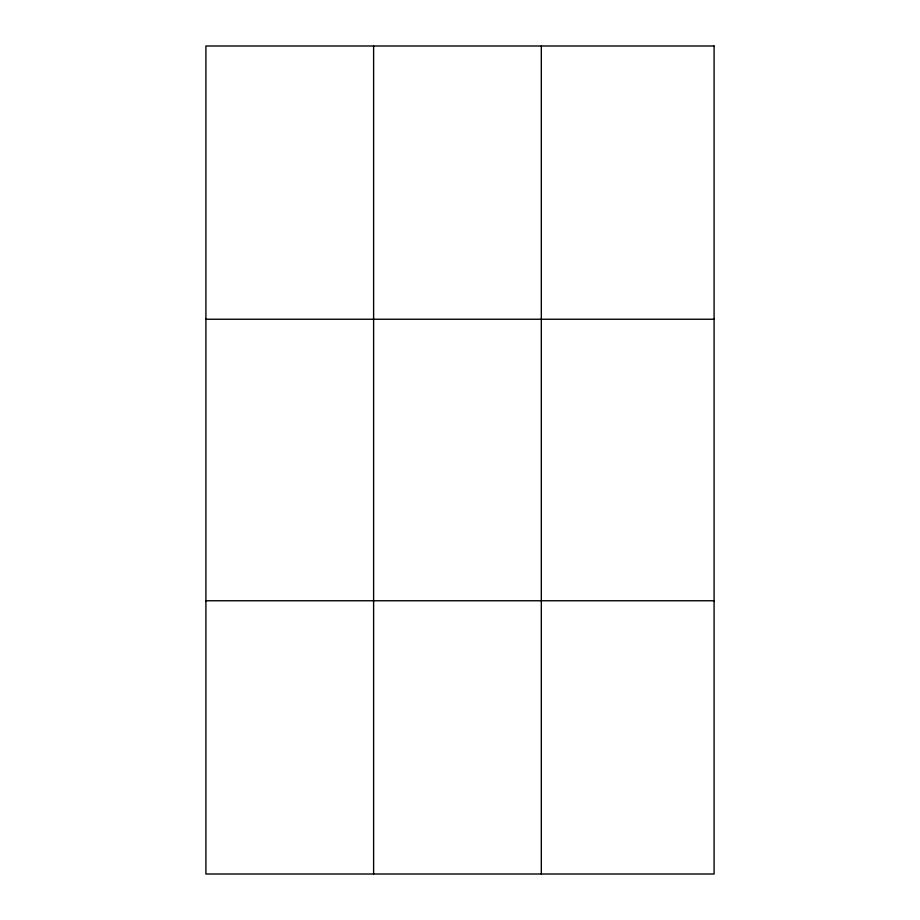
<?xml version="1.0" encoding="UTF-8"?>
<svg xmlns="http://www.w3.org/2000/svg" width="920" height="920" viewBox="0 0 920 920"><rect width="100%" height="100%" fill="white"/><g stroke="black" fill="none" stroke-linecap="round" stroke-linejoin="round"><path stroke-width="1.38" d="M373.612 46L373.612 874M541.316 46L541.316 874M205.907 319.24L714.092 319.24M205.907 600.76L714.092 600.76M714.092 46L714.092 874L205.907 874L205.907 46L714.092 46"/></g></svg>
